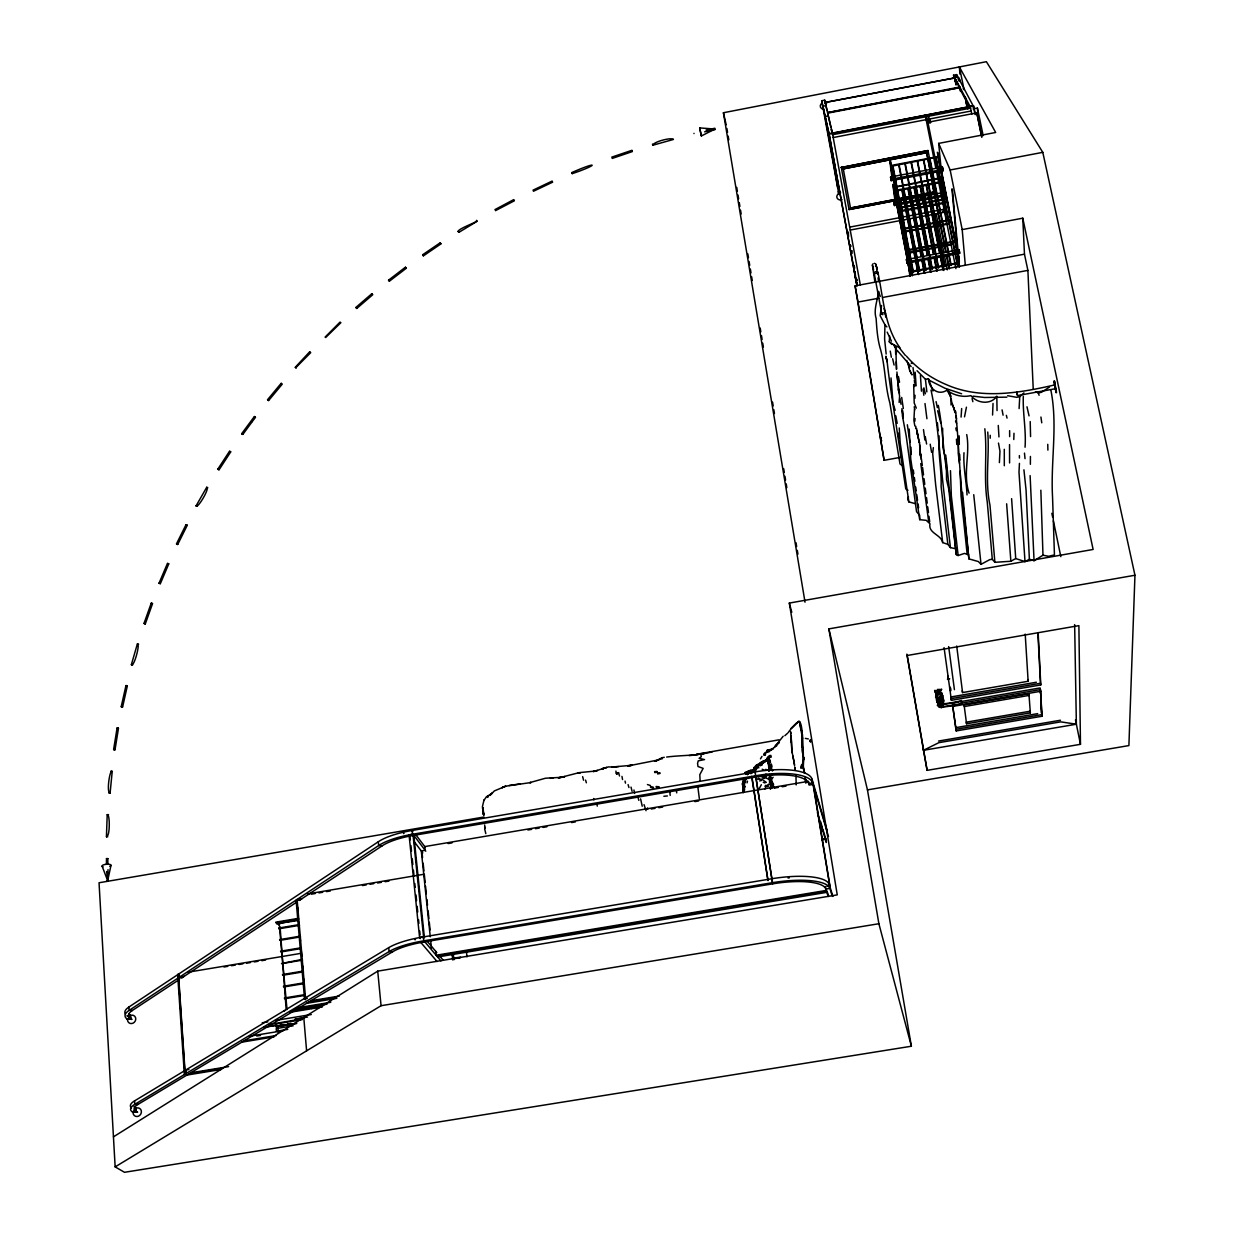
<?xml version="1.0" encoding="UTF-8"?>
<svg xmlns="http://www.w3.org/2000/svg" width="1234" height="1234" viewBox="0 0 1234 1234"><rect width="100%" height="100%" fill="white"/><g stroke="black" fill="none" stroke-linecap="round" stroke-linejoin="round"><path stroke-width="1.5" d="M1017.448 395.59L1055.44 388.725L1055.24 386.874M699.693 127.92L714.995 129.061L701.328 135.971L699.693 127.92L701.328 135.848M914.687 386.52L914.687 383.975M917.032 370.709L925.438 379.285L926.857 391.872M961.085 417.092L961.656 408.577M987.74 432.023C989.668 456.379 984.763 480.936 989.976 505.153L994.882 562.318L1010.862 561.254L1015.721 558.555L1025.007 561.593L1029.387 559.264L1034.061 560.714L1042.977 555.207L1048.653 556.287L1054.438 554.914L1052.556 497.179C1050.52 461.547 1057.893 425.499 1050.967 390.623M998.954 436.913L998.275 425.468M1013.777 439.505L1013.993 433.273M990.208 438.209L990.223 435.293M962.566 492.351L968.891 558.863L978.361 561.563L981.015 564.324L989.822 559.604L992.306 559.372L994.882 562.318M951.059 405.014L950.936 398.104L948.792 392.489M803.103 767.733L803.874 758.108M1004.306 465.727L1004.291 449.299M770.17 774.705L771.204 787.045M1009.659 436.62L1009.628 430.666M1047.897 450.132L1047.759 444.317M889.683 336.172L889.251 341.803L893.524 344.594L895.93 348.698L896.393 369.444M106.433 836.683L107.204 814.749M756.72 767.317L756.75 766.067L758.247 767.286M955.563 411.076C958.71 441.232 959.466 471.45 962.705 501.59L968.891 558.863M746.339 773.718L746.385 772.345L747.48 774.582M959.296 444.363L959.126 435.833M886.876 359.14C889.313 382.54 893.37 405.77 896.779 429.154L905.787 488.972L907.962 490.237M959.034 266.96L951.938 188.864M952.37 189.373L959.512 266.868M484.021 799.925L482.432 806.604L483.419 812.574L483.188 807.931M1040.848 490.222L1042.977 555.207M1023.911 392.89L1019.747 396.716L1019.099 408.577M1134.956 575.245L1128.894 745.583L867.456 789.883L828.862 628.893L1134.956 575.245L1042.792 152.337L986.382 61.7L723.417 112.741L805.031 602.192M881.585 305.43L880.151 315.703L884.948 324.804L884.608 339.103L886.151 354.035M1030.112 475.599L1034.061 560.714M909.859 276.169L900.188 198.689M900.619 199.168L910.353 276.077M915.721 428.676L915.829 426.332M890.023 158.862L892.614 179.516M899.262 427.967L900.172 442.744L908.841 501.883L915.458 503.719M992.568 415.025L993.031 403.441M1054.746 385.116L1056.489 392.52L1054.484 381.013L1055.456 388.787M1030.575 436.605L1030.205 421.565M753.835 770.895L753.989 767.671L756.241 769.985L756.134 768.643M945.414 194.432L945.475 195.836L894.434 205.523L893.817 201.913L944.889 192.226L945.537 194.771M797.688 721.967C803.164 718.496 802.223 742.374 802.424 746.138C804.691 755.285 801.714 764.201 804.676 773.116M956.782 444.471L956.443 439.165M914.872 398.366L915.042 395.281M791.179 735.958L791.75 750.071L794.511 764.556M890.516 161.207L912.45 275.598M893.755 186.535L910.707 275.383M802.223 737.269L802.054 750.473L803.858 759.604M856.103 278.437L856.89 283.095M487.507 796.84L488.14 795.575L487.677 797.411L487.538 796.316M810.26 739.906L810.615 742.128L809.967 740.662M748.082 774.212L746.385 772.345L747.033 773.78L747.974 771.296L751.737 770.371M941.172 707.699L941.588 706.126M941.696 707.622L941.573 706.48M760.298 764.571L760.206 765.867L758.324 764.91L760.298 764.571L761.023 763.167L763.538 763.136M901.684 397.441L903.319 408.547M913.669 384.499L914.209 402.994L916.307 408.13M1019.438 463.367L1018.991 472.159L1025.007 561.593M771.219 757.059L770.88 755.424L769.553 755.578L765.99 760.452M128.66 1017.541L128.999 1017.032M914.826 421.257L915.026 418.527M745.968 774.134L745.105 772.469L747.495 771.852L745.907 773.656M1030.375 464.308L1030.421 456.441M768.782 756.997L768.844 771.003L769.893 769.954L768.134 762.705L768.782 756.997L762.288 763.368L760.869 763.26L760.962 762.226L759.604 763.198M110.104 792.984L112.232 771.296L110.937 771.049M999.386 462.596L999.956 451.228L998.476 443.068M770.633 768.427L770.633 765.512L768.967 763.538L770.155 760.252L769.013 759.234L764.324 760.807M767.81 760.56L767.918 759.496L769.306 759.928L770.54 762.134M743.022 784.361L744.904 778.685L744.241 777.79L743.346 778.962M750.92 773.595L751.12 771.79L752.185 771.96M753.959 769.137L754.622 768.551L754.236 771.08M895.668 353.957L895.514 346.692M899.123 402.377L899.617 396.083L898.321 388.941M769.43 782.233L769.646 780.474L768.288 778.855L759.913 776.201M852.077 250.687L852.046 253.541M742.482 783.389L743.254 792.722M742.76 792.243L744.596 784.593M924.898 440.029L923.479 429.602M964.525 416.83L966.438 407.189M745.213 786.413L744.441 788.495M767.563 751.552L767.733 749.994L772.793 749.254L767.224 750.025L766.7 752.647L767.224 750.519M854.314 265.773L854.391 268.657M933.32 447.603L932.688 453.618L935.665 484.823L942.699 542.59L947.851 544.364L950.427 547.618L955.548 548.729L956.304 554.652L958.139 555.531L964.494 553.403L968.597 554.806M113.605 749.547L117.076 728.075M115.024 749.717L118.479 728.291M765.281 755.131L765.45 753.959M1023.31 396.345C1022.647 413.313 1026.287 430.142 1025.053 447.232M744.21 779.873L744.457 778.423L743.655 779.765M767.008 758.601L766.437 760.283M848.36 232.023L848.56 236.959M753.249 770.386L753.989 767.671L756.01 768.119L756.75 766.067M908.455 496.793L907.9 499.662L908.841 501.883M772.453 787.816L772.16 781.261L770.278 781.878L772.885 784.639L773.039 786.444M122.598 707.02L127.333 685.919L126.176 685.518M110.983 865.358L107.682 880.706L102.129 866.206M743.67 787.215L743.932 786.12M747.912 772.376L750.827 773.024L751.12 771.79L749.023 773.317M956.936 704.969A52.167 17.369 -10 0 1 944.334 706.881L939.521 707.329A2.514 0.833 -9.9 0 1 939.583 706.157M125.961 685.595L121.194 706.758L122.444 707.097M747.048 782.865L747.465 781.168M763.214 762.674L763.183 761.363M131.359 664.648L137.375 643.917M743.454 778.685L742.374 784.361M895.869 204.304L893.323 184.36M743.531 785.981L744.056 784.13M767.934 759.681L768.535 756.797L766.823 759.542M744.75 783.359L745.135 782.186M144.008 623.401L151.242 603.133M145.334 623.849L152.553 603.611M937.316 695.205L940.91 694.649M937.933 698.567L941.48 697.858L940.632 698.691M941.758 689.312L941.28 690.007A3.625 1.219 -10 0 1 940.724 690.346M744.426 782.896L746.076 778.623L747.495 777.79M483.743 800.635L486.674 796.424M771.589 767.656L772.006 766.576M159.078 583.111L167.485 563.367L168.672 563.768M160.358 583.636L168.75 563.907M745.459 779.472L746.092 777.944M940.601 695.436A3.085 1.033 -9.9 0 0 942.066 694.588L942.097 694.032M764.802 789.205L766.252 786.058L768.859 784.084M744.688 789.637L743.793 791.796L742.791 790.747M763.831 761.147L762.288 763.368M758.756 789.529L761.332 784.731M766.005 752.817L766.576 751.614M760.468 758.864L761.995 756.365M176.462 543.885L186.01 524.712M177.711 544.472L187.244 525.329M745.182 782.063L745.722 780.952M196.098 505.847L206.726 487.291M772.16 781.261L771.373 782.572L772.885 784.639L770.942 785.318L771.975 784.207M762.674 763.214L763.507 761.825L764.926 762.103M775.075 746.447L783.174 736.235M754.853 769.785L752.971 772.299L751.012 770.031L747.974 771.296L748.22 773.132L749.023 772.746M217.878 469.074L229.555 451.181L230.619 451.783M788.418 732.302L789.714 730.451M230.696 451.937L219.05 469.784L218.094 469.074M802.131 731.947C800.126 728.739 799.941 719.823 799.03 721.396L799.678 721.844M241.725 433.658L254.389 416.506M252.291 421.565L242.836 434.461L241.833 433.859M252.276 421.581L255.484 417.339L254.59 416.537M766.53 752.277L767.193 751.383M771.173 775.492L772.176 774.212M774.721 747.187L769.923 750.627L773.302 748.406M797.611 722.754L798.784 721.273M489.821 795.529L494.356 790.917L505.647 786.197L531.129 782.51L529.725 782.634L545.505 778.222L559.727 777.42M268.596 400.587L282.185 384.221M768.674 752.138L770.217 750.241M768.504 778.083L770.494 777.991L770.726 778.901L771.065 788.495L769.384 774.474L770.062 779.718L771.929 782.433M769.846 764.787L768.489 763.8L769.646 760.931M773.209 783.127L771.343 784.006M769.214 762.057L770.155 761.008L768.751 760.9M281.151 383.327L267.547 399.723L268.549 400.433M764.926 786.336L765.851 785.271M184.113 976.356L179.454 977.143L179.223 973.688L177.65 974.721L184.375 1074.552L185.964 1073.595L185.732 1070.032L188.879 1069.523M939.521 707.329L943.1 706.558A52.198 17.384 -10 0 0 956.859 704.475A12.17 4.026 -10 0 0 961.78 703.195L961.379 703.843A12.17 4.011 -10 0 1 956.952 705.015M942.545 705.108L943.825 704.275A52.152 17.492 -10 0 0 956.458 702.377A12.17 4.026 -10 0 0 960.9 701.19L961.363 700.557A12.17 4.026 -10 0 1 956.381 701.853A52.167 17.492 -10.1 0 1 943.748 703.796L939.892 704.12L939.629 705.216M295.219 367.331L309.734 351.736M773.163 777.266L771.805 778.685M771.142 767.301L768.828 769.183L768.921 770.988L770.324 770.047M810.846 740.199L810.507 739.582M302.129 898.583L296.129 900.465L304.52 998.784L307.343 998.321M763.707 754.128L765.342 752.401M776.109 745.459L779.148 742.544L775.276 745.86M797.056 723.031L790.362 729.664M753.619 769.569L754.622 768.551M796.655 722.816L791.056 728.384M784.855 735.695L787.755 733.104M940.046 691.626L938.488 690.947L937.223 692.197M325.622 337.53L340.908 322.66M768.412 756.38L768.381 757.83M304.52 998.784L305.523 997.812L297.116 899.416M761.177 765.466L761.995 764.694L760.869 763.26L760.746 764.957L755.964 765.558L758.247 764.093M490.314 794.974L492.443 792.984L488.587 795.514M942.606 706.419L941.218 707.036M750.411 772.638L751.29 771.867M355.793 307.513L371.943 293.63M356.688 308.515L372.807 294.664M750.719 772.484L754.375 769.97M762.581 762.843L764.617 761.933L763.368 761.023L756.488 765.944L756.874 764.926L758.848 767.856M388.479 280.211L405.369 267.254M389.312 281.275L406.187 268.333M1049.455 387.121L1041.45 392.273L1038.303 392.936L1035.465 391.841M751.275 773.101L752.524 772.191M422.63 254.759L440.229 242.759M423.401 255.87L440.97 243.869M755.208 769.137L756.596 768.165L754.591 769.06M768.288 778.855L771.142 777.05M769.322 757.753L766.946 759.326L770.556 757.121M125.344 1014.086A45.18 11.908 -5.2 0 1 128.953 1007.006L378.314 841.742A51.52 15.949 -6.4 0 1 411.986 830.482L755.038 771.913A52.075 16.366 -8.6 0 1 812.003 779.132L825.654 825.392M128.86 1013.793A41.709 10.983 -5.2 0 0 130.295 1015.258L130.881 1018.883L127.195 1019.145A45.211 11.862 -5.2 0 1 129.154 1010.368L132.331 1010.492L178.776 979.889M181.753 977.914L296.237 902.455M299.245 900.465L382.17 845.814A47.586 14.685 -6.4 0 1 413.251 835.449L756.072 776.988A48.095 15.055 -8.6 0 1 808.656 783.575L812.62 782.896L828.477 836.513M616.275 773.147L616.599 774.011L618.681 772.654L616.275 773.147L615.905 771.096M113.451 1136.853L377.727 971.143L837.254 894.881L789.313 603.071L1093.123 549.454L1022.77 218.187L962.196 229.601L965.312 265.248M458.138 231.221C459.711 227.827 480.381 221.133 476.463 220.377M458.863 232.362L477.064 221.333M747.403 774.551L748.622 773.811M115.148 1166.886L381.059 1005.71L878.886 923.726L911.386 1046.231L124.511 1172.3L115.148 1166.886L99.044 882.757L483.975 817.016M131.452 1107.993A45.797 10.72 -5.5 0 1 134.583 1100.867L388.71 947.666A52.322 14.438 -6.6 0 1 422.969 936.961L424.249 941.928L772.654 883.852A48.836 13.62 -8.5 0 1 825.824 889.051L829.85 888.387L832.194 895.869M134.043 1106.235A42.264 9.903 -5.5 0 0 135.879 1108.302L136.465 1111.988L132.748 1112.281A45.812 10.69 -5.5 0 1 134.784 1104.337L138.007 1104.399L392.613 951.784A48.311 13.281 -6.6 0 1 424.249 941.928L420.887 942.529L437.067 961.548M940.956 700.372C944.149 698.228 935.249 700.156 939.583 700.65M942.252 705.277L940.987 705.647M750.164 773.394L752.539 772.083M494.927 209.626L513.745 199.6M495.451 210.675L514.362 200.787M774.458 746.986L776.788 745.737M753.326 771.589L750.056 773.055M107.065 880.629L108.284 880.536M906.836 654.143L923.495 750.287L938.858 742.667L1060.762 721.859L1076.372 724.219L1074.644 624.605M106.448 858.571L107.666 858.525M107.697 858.756L106.494 858.818L106.433 864.186M532.949 190.206L552.2 181.043M533.427 191.27L552.678 182.154M654.699 761.378L657.228 760.314M746.585 772.33L745.845 772.669L747.094 773.934M767.517 786.598L768.844 785.996M106.525 836.559C110.196 836.714 109.888 813.622 107.404 814.887M107.744 836.806L106.618 836.822M750.534 772.191L755.131 770.186M765.589 760.869L764 760.776L764.617 761.933M604.336 767.964L602.069 768.967L606.573 767.44L602.177 768.767L604.49 768.026M809.782 741.11L811.046 741.14M939.089 690.269L939.922 689.451L937.285 689.482M941.511 706.835L941.018 706.866M571.805 172.559C599.369 160.374 598.305 164.955 572.237 173.639M279.439 926.703L287.028 1009.535M280.087 926.827L286.165 1009.582M763.846 754.745L765.25 754.175M773.224 786.706L774.011 786.397M763.954 755.038L765.203 754.56M107.343 814.625L108.53 814.656M611.709 157.165L631.978 150.286M612.157 158.446L632.379 151.566M750.874 773.579L750.071 771.836L751.599 771.327L752.632 772.669L752.925 769.8L753.727 771.111M109.872 793.123L108.823 793.03M616.599 774.011L618.758 773.302L619.499 776.001M768.134 762.705L769.985 762.118M764.201 761.486L762.226 761.548M755.995 768.859L757.044 768.52M768.489 763.8L768.967 763.538M997.041 410.583L996.825 396.16C990.917 405.184 977.019 403.41 970.896 395.605C962.844 397.61 953.435 395.281 946.941 390.175C937.963 396.176 928.863 388.247 928.446 378.776L925.438 379.285M112.001 771.404C109.641 769.754 106.355 793.184 110.011 792.86M652.771 145.088C653.958 141.694 670.88 137.252 673.378 139.319M657.46 760.252L659.588 759.08M673.409 139.457L652.801 145.242L652.493 144.116M113.744 749.439L114.932 749.593M114.87 749.809L113.759 749.686M654.544 761.239L657.074 760.576M764.725 760.746L767.533 758.895L769.306 759.928M117.199 727.967L118.387 728.153M118.325 728.384L117.23 728.214M630.219 765.527L658.709 759.866M706.079 130.125L714.825 128.243M704.614 131.822L715.088 129.555M134.583 1110.076L134.228 1110.615M1019.747 396.716L1016.77 397.317L1007.654 395.713M759.604 780.906L761.332 780.567M761.933 764.725L760.684 764.216M856.982 286.026L829.556 136.542L821.659 100.772L824.744 100.17L832.426 133.334L860.314 284.9M960.376 89.881L953.512 75.212L956.628 74.611L973.672 106.787M822.769 106.247L825.885 105.646L825.268 102.407L954.915 77.881L825.284 102.468L825.531 104.042M661.702 757.815L664.278 757.321M425.792 851.167L412.958 834.23L409.056 834.894L410.351 835.973M960.607 90.313L959.774 87.012L827.613 112.572L827.891 114.222M827.752 113.158L960.052 87.583L827.628 112.633L828.245 115.888L825.083 116.505M829.233 134.614L829.078 133.704L973.58 105.877L975.138 113.574M832.672 134.707L970.541 108.145M973.102 108.916L977.421 108.083L983.159 135.586M833.197 137.545L971.127 110.998M930.451 121.78L930.544 122.768L930.174 121.071L927.644 121.549L930.035 122.798L927.922 122.259L925.238 115.178L935.804 168.025M981.878 137.205L976.804 112.865L927.922 122.259L944.843 206.849M946.463 223.416L938.658 143.391L995.668 132.47L959.373 66.944L959.959 74.102M927.999 150.548L841.295 167.5L927.999 150.548L950.843 265.511M926.657 152.661L843.269 168.873L926.657 152.661L934.786 195.049M891.981 165.325L936.807 156.764M892.136 166.127L936.868 157.212M890.562 177.017L942.467 167.114L942.93 169.413L943.069 170.801L891.195 180.688L890.562 177.017L890.747 178.406M942.93 169.413L891.01 179.3L891.195 180.688M938.658 143.391L950.149 169.983L1042.792 152.337M896.115 186.735L940.987 177.634M896.162 187.013L941.079 178.267M895.205 190.391L939.321 182M895.344 191.177L939.46 182.802M934.446 191.825L850.504 208.022L934.477 192.072L926.688 152.908M849.054 209.549L936.39 192.643L849.054 209.549L841.249 167.161M920.456 198.242L924.235 197.517M894.434 205.523L894.249 204.181L945.46 194.617M900.157 207.667L945.198 198.643M900.203 208.022L945.337 199.461M899.185 211.014L943.439 202.623M899.324 211.801L943.578 203.425M849.686 227.118L946.2 208.855M942.591 211.23L946.37 210.505M850.226 230.048L946.802 211.785M904.136 228.367L949.44 219.806M904.291 229.185L949.501 220.3M903.18 231.761L947.604 223.539M947.743 224.187L903.242 232.193M908.255 249.669L953.743 241.386M908.394 250.487L953.851 241.941M907.206 252.662L951.769 244.286M907.345 253.464L951.815 244.64M906.435 259.541L959.065 249.654L959.528 251.998L959.651 253.34L907.052 263.212L906.435 259.541L906.604 260.868M955.424 251.705L959.188 250.996L959.065 249.654M959.528 251.998L906.882 261.886L907.052 263.212M912.389 271.11L958.062 262.765M912.512 271.788L958.155 263.397M901.098 457.243L884.099 460.313L855.085 285.872L1024.467 254.173L1022.77 218.187M884.099 460.313L858.046 302.068L878.809 298.196M882.572 297.487L1027.891 270.385L1024.467 254.173M657.599 773.934L660.005 773.487M1054.761 384.931C1019.531 392.936 980.799 399.862 946.401 384.653C931.115 378.267 917.155 368.565 906.296 356.009M654.776 772.577L657.213 772.145M949.764 689.05L950.612 688.896L950.859 690.716L949.933 690.253M962.258 690.901L962.566 692.567L1028.138 681.276L1025.207 634.106M950.782 696.979L1036.39 682.232M1037.917 633.273L1040.447 683.266L951.09 698.645L951.399 700.31L1040.786 684.932L1038.164 633.088M954.098 702.732L957.831 702.084M961.579 701.452L1040.139 687.94L1040.416 693.307M960.021 703.426L1040.463 689.605L1042.067 716.244L956.211 730.929L952.525 704.722L956.211 730.929M952.833 706.388L1040.802 691.271M964.078 704.861L1028.925 693.724L1029.264 695.374L964.386 706.527L964.078 704.861L966.561 723.787L1030.344 712.882L1028.925 693.724M955.594 727.674L1037.686 713.638M412.835 835.526L411.986 830.482L412.85 831.639M778.993 739.829L696.932 754.221L705.046 753.156L700.912 754.853L701.251 756.704L699.123 758.308L704.537 759.589L698.228 760.869L697.565 763.46L697.997 766.515L703.164 768.366L699.801 774.644L700.11 780.736M955.903 729.309L1041.743 714.625L1040.463 689.605M938.565 741.048L1060.438 720.24M812.003 779.132L812.62 782.896A52.106 16.304 -8.6 0 0 755.64 775.739L412.372 834.292A51.55 15.903 -6.4 0 0 378.684 845.537L129.154 1010.368L128.953 1007.006M923.495 750.287L1076.372 724.219M448.173 843.547L451.968 842.899M527.89 829.988L531.684 829.341M535.479 828.708L539.273 828.06M543.068 827.412L546.863 826.765M571.543 822.569L575.337 821.921M651.243 809.01L655.038 808.363M658.833 807.73L662.627 807.082M694.896 801.591L698.691 800.943M774.613 788.032L778.407 787.4M782.202 786.752L785.996 786.104M430.265 936.776L421.318 850.997L425.159 850.334L424.774 846.586L808.501 781.323L809.118 785.086L813.067 784.423L829.896 886.691M927.12 770.355L1080.475 744.318L1078.886 625.638L907.237 655.485L927.12 770.355L923.047 747.835M666.653 757.044C681.677 755.1 697.272 755.871 712.404 751.768M689.127 755.64L697.95 754.653M307.467 893.956L424.373 874.196M311.354 894.187L315.148 893.555M318.927 892.907L322.722 892.275M326.501 891.627L330.28 890.994M362.457 885.549L366.236 884.917M370.03 884.269L373.809 883.637M377.604 882.989L381.383 882.356M385.162 881.708L388.957 881.076M300.325 899.771L296.129 900.465L297.101 901.483M275.784 922.153L298.505 918.343M275.938 922.924L298.643 919.099M297.718 919.793L276.971 923.942M297.872 920.549L276.879 923.618M278.637 928.061L299.399 924.574M278.776 928.832L299.538 925.33M821.798 839.058L825.608 838.41L826.194 841.989M822.045 839.86L825.839 839.228M279.578 939.629L300.386 936.143M279.732 940.385L300.525 936.899M280.534 951.213L301.374 947.727M280.689 951.985L299.631 948.807M187.661 972.269L301.142 953.327M223.94 966.993L227.735 966.361M231.514 965.728L235.293 965.096M239.088 964.464L242.867 963.831M246.661 963.199L250.44 962.566M254.219 961.934L258.014 961.301M261.793 960.669L265.572 960.037M409.056 834.894L419.591 937.547L771.62 878.778A52.877 14.823 -8.5 0 1 829.217 884.5L832.935 896.424M177.881 978.176L182.539 977.405M302.376 959.373L281.537 963.507M281.645 963.615L302.515 960.129M282.463 974.536L303.363 971.05M282.601 975.292L303.518 971.821M826.965 886.321L829.649 885.873M436.79 955.995L826.518 891.241M437.623 956.982L826.873 892.336L826.441 889.745M283.419 986.244L304.15 982.804M452.986 958.108L460.513 957.229M283.573 987.015L304.289 983.575M460.668 957.615L453.14 958.88L452.508 953.111M126.994 1015.798L130.295 1015.258L130.881 1018.883M127.38 1016.091L130.681 1015.536M127.195 1019.145L130.495 1018.605A41.725 10.952 -5.2 0 1 132.331 1010.492M284.391 997.997L305.153 994.558M284.545 998.769L305.292 995.329M310.922 1000.743L339.273 996.069M309.086 1001.854L335.648 997.458M306.634 1003.319L336.867 998.321M296.7 1007.916L330.743 1002.301M294.957 1008.996L327.103 1003.689M294.494 1009.551L326.763 1004.229M292.751 1010.646L323.107 1005.633M289.944 1011.525L322.151 1006.204M290.083 1012.281L322.305 1006.975M262.24 1022.77L267.901 1021.829M275.398 1020.456L311.276 1014.533M303.965 1017.849L294.864 1019.299L307.528 1017.032M269.043 1024.544L297.487 1019.67M302.207 1019.654L275.861 1023.989L276.108 1026.75L296.808 1023.341L276.077 1026.719M265.31 1026.981L276.663 1025.099M263.459 1027.49L276.694 1025.315M287.306 1024.112L291.101 1023.495M287.275 1024.189L291.085 1023.557M287.769 1029.357L276.447 1031.285L276.231 1028.554L293.198 1025.778M249.499 1036.221L283.465 1030.637M256.734 1036.02L260.528 1035.403M244.116 1040.802L276.215 1035.527M241.849 1042.159L274.102 1036.869M190.699 1072.824L228.598 1066.623M189.095 1073.781L223.231 1068.197M186.951 1075.061L221.195 1069.462M132.748 1112.281L136.465 1111.988M696.932 754.221L697.827 754.175M121.348 706.65L122.49 706.881M519.869 783.945L509.071 785.487M631.392 765.327L627.674 765.836L632.286 765.25L612.049 767.024L616.352 767.209L608.424 766.9L593.307 771.605L597.457 770.51L594.788 771.157L596.408 770.942L579.162 772.638L558.323 778.022L564.941 776.602L559.233 777.482M127.179 685.996L126.115 685.78M940.724 702.516L942.421 702.717M940.925 706.989L941.743 706.959M618.589 766.592L612.928 767.085M657.383 772.962L659.897 772.715M657.383 760.113L659.696 759.404M663.861 796.285L667.378 795.945M768.057 770.17L765.651 769.384M131.498 664.586L132.624 664.879M553.557 777.728L550.318 778.006M662.781 791.966L666.082 791.673M654.56 771.636L657.09 771.466M1006.867 397.147L984.547 397.487L973.071 396.16M137.514 643.855L138.624 644.179M935.403 692.66L935.588 692.706A3.64 1.219 -9.9 0 1 935.927 691.148A3.64 1.219 -9.9 0 1 940.246 690.222L939.413 690.222M144.147 623.355L145.242 623.71M145.165 623.91L144.116 623.571M940.879 705.2L941.419 704.984M662.087 758.91L659.45 758.91L661.81 757.969M151.381 603.087L152.461 603.472M152.306 603.673L151.381 603.333M772.176 787.431L774.628 787.816M392.613 951.784L389.096 951.584L134.784 1104.337L134.583 1100.867M382.17 845.814L378.684 845.537L378.314 841.742M159.232 583.08L160.281 583.497M160.158 583.682L159.155 583.266M771.281 785.888L772.33 785.981M761.378 764.417L762.165 764.478L761.023 763.167M656.087 786.505L659.157 786.783M942.73 704.614L939.244 705.154L940.077 705.709M168.487 563.938L167.593 563.537M757.09 779.178L761.81 779.178L766.329 782.418M176.632 543.87L177.634 544.333M177.526 544.518L176.632 544.117M909.211 429.108L910.754 459.017L919.716 519.668L926.256 520.347L929.958 523.787C928.045 533.474 940.987 534.307 942.699 542.59M805.324 738.395L808.332 738.919M186.164 524.697L187.152 525.19M186.982 525.345L186.133 524.913M656.303 787.462L659.295 788.002M765.419 774.273L767.239 774.613M758.278 778.222L759.357 778.423M762.165 769.229L764.648 770.34M196.252 505.832L197.224 506.341M650.488 787.415L653.634 788.094M206.88 487.276L207.836 487.831M961.61 393.785L944.874 388.201L929.264 380.288M911.155 363.166L912.327 363.521M773.625 784.346L772.484 784.006L773.379 785.055M647.434 784.546L650.241 785.426M650.38 786.336L653.418 787.292M218.865 469.799L217.971 469.228M762.797 775.461L766.437 776.788M766.931 758.092L769.584 760.931M230.527 451.937L229.663 451.382M762.643 777.914L764.232 778.515M961.271 700.526L961.78 703.195M763.229 782.31L764.957 782.988M241.895 433.674L242.774 434.291M743.67 787.693L742.729 785.95M255.237 417.262L254.497 416.691M770.787 778.947L771.852 779.425L770.726 778.901M268.364 400.495L267.639 399.909M949.625 688.572L950.55 689.035L950.303 687.215M131.498 664.833C134.305 666.576 140.275 643.516 137.483 644.086M281.306 383.358L281.722 383.651M295.373 367.377L296.175 368.102M755.964 765.558L757.522 766.545M937.254 693.786L938.334 692.721L940.601 692.953M749.115 771.836L750.827 773.024M943.3 703.272A3.1 1.018 -9.9 0 0 943.624 702.964L943.362 702.223A3.1 1.018 -9.9 0 0 938.303 702.856A3.1 1.018 -9.9 0 0 939.83 704.259A2.514 0.833 -9.9 0 0 938.519 705.185A2.514 0.833 -9.9 0 0 939.706 705.74M185.84 1071.698L184.791 1070.942L178.544 978.115L179.578 978.978M902.979 466.19L900.002 463.984L889.899 403.132C884.917 385.378 885.364 366.884 880.536 349.5C877.482 339.365 876.803 328.892 876.125 318.403C873.333 309.626 877.667 300.309 878.531 291.394L880.274 296.422M340.121 322.012L325.082 337.129M758.015 767.533L755.84 765.774L754.298 767.286L755.702 769.013M769.785 777.991L770.679 778.731M355.947 307.575L356.641 308.377M206.834 487.476C209.734 488.386 197.872 508.485 196.175 506.002M295.774 367.67L310.706 352.677L309.796 351.906M388.617 280.303L389.265 281.121M911.139 366.575L897.01 350.194M889.251 341.803L891.904 344.502M743.007 781.662L743.901 782.603M884.948 324.804L886.876 326.902M422.753 254.867L423.277 255.762M372.344 294.247L372.02 293.831M419.591 937.547L420.47 938.58M424.835 941.835L440.924 960.885M440.291 242.928L440.924 243.73M426.902 940.848L436.805 952.617M439.273 955.563L442.991 959.975M895.853 347.448L893.524 344.594L899.062 347.51L905.309 355.33M946.941 390.175L950.812 396.577M771.358 768.736L772.793 770.618M458.2 231.39L458.817 232.208M458.739 232.254L458.246 231.452M414.547 842.112L422.799 852.925M415.719 834.585L425.406 847.419M750.071 771.836L750.719 772.731M937.316 152.26L958.833 259.448M770.031 784.022L770.618 784.947M770.957 763.738L771.898 765.543M900.126 348.065C884.207 326.023 883.421 297.81 877.852 272.22M1054.777 384.946L1055.209 386.689M514.115 200.402L514.115 200.232M958.155 79.099L959.157 80.95M963.199 88.54L963.692 89.48M972.824 106.648L973.857 108.098M953.512 75.212L970.263 106.772L971.806 114.222M960.006 89.172L969.508 107.281M909.689 370.37L912.003 374.889L909.35 369.66L909.288 366.544M743.871 784.963L744.596 786.397M746.848 772.746L747.326 773.733M850.334 244.718L851.074 246.276M887.169 332.116L891.442 341.139M769.661 787.539L770.463 789.251M856.041 278.869L856.627 280.149M950.843 395.898L948.776 391.24L949.871 393.816M745.105 772.469L745.583 773.533M855.085 271.866L855.656 277.665M955.532 421.01L956.551 423.401M932.997 391.024L928.446 378.776M906.697 360.467L908.872 365.557M907.345 424.774L909.905 442.482M930.174 121.071L927.737 114.7L928.878 120.361M952.571 405.122L954.329 409.765L952.077 402.963M856.674 278.946L857.167 280.257M890.238 351.104L891.364 357.258M884.007 308.685L884.793 310.798M647.449 807.946L647.865 809.103M752.077 777.667L751.629 776.417L767.98 880.582L752.354 779.533M755.486 773.163L755.038 771.913L772.654 883.852L772.253 881.215M755.64 775.739L772.037 879.904M583.574 780.212L582.649 776.649M1038.303 392.936L1039.09 395.281M1002.085 409.889L1003.088 415.179M799.894 724.389L802.578 738.626M632.132 150.749L632.209 151.057M856.566 282.987L855.455 278.437M804.29 772.808L802.547 763.769L803.627 757.784M825.824 889.051L828.199 896.532M827.567 892.66L828.508 895.622M925.407 393.816L923.896 387.831M804.506 772.715L803.149 767.44M802.825 754.745L803.673 757.537M628.939 787.539L628.091 784.608M771.713 769.013L772.268 770.849M644.04 804.63L646.03 810.692M820.517 821.458L822.353 827.551M822.8 829.047L826.256 840.585M817.402 812.697L826.333 842.498M944.504 454.405L942.838 447.263L942.637 428.275M586.351 782.788L585.579 780.119M936.082 401.605L937.346 407.652M826.101 826.919L826.996 829.927M895.159 410.336L893.061 403.132L891.01 377.943M637.808 796.732L638.842 800.372M926.595 444.024L925.269 436.558M642.235 806.218L640.6 798.907M955.594 413.082L953.759 407.914L954.977 412.526M897.18 423.324L895.838 415.889M984.825 428.769C987.37 453.063 983.498 477.697 987.262 502.053L992.306 559.372M789.313 603.071L791.796 612.28M940.786 423.092L937.67 410.737M916.739 430.897L918.327 437.715L916.569 428.445M894.079 365.048L892.645 358.77M801.097 728.878L801.483 730.374M790.624 732.472L791.364 742.482M920.441 375.506L921.443 391.178M914.857 426.023L913.885 420.486L914.487 409.225M926.919 418.742L924.991 403.533M485.81 833.629L484.638 828.77M1006.358 415.334L1007.037 418.079M899.54 382.278L898.429 376.447M669.754 791.071L670.185 795.406M632.086 791.38L631.021 787.107M634.662 793.4L633.937 789.991M972.099 398.582L972.855 401.682M794.187 762.18L792.66 755.64M625.499 783.143L625.052 781.137M969.076 493.153C962.628 473.964 970.31 453.989 966.716 434.584M693.986 133.365L694.002 133.55M825.685 104.767L827.042 110.659M828.446 116.736L830.852 127.195M832.364 133.704L831.361 129.354L832.163 133.951M931.038 390.067C938.025 422.953 939.907 456.534 943.671 489.944L950.427 547.618M901.067 404.289L899.802 398.366M723.417 112.741L726.194 124.835M821.659 100.772L829.109 133.966L973.58 105.877M901.823 408.778L903.334 418.064M803.149 755.995L802.455 734.369M1026.981 406.804L1029.048 415.873M895.93 348.698L896.671 352.06M920.857 456.595L920.394 454.405L921.15 459.187M898.537 390.87L896.933 372.036M622.553 779.533L621.967 776.417M981.585 136.635L976.804 112.865M916.122 385.841L915.165 372.221M854.807 272.436L855.162 274.118M974.243 110.227L975.169 114.639M959.373 66.944L964.062 89.542M1051.846 513.329L1052.633 517.092M1053.404 520.856L1060.824 556.657M965.343 97.1L967.641 108.206M966.222 102.129L966.993 105.815M965.898 101.589L966.669 105.322M956.628 74.611L957.168 77.264M791.75 750.071L792.336 752.894M955.995 83.819L954.653 77.326L956.041 85.069M907.962 363.012L908.949 367.825M1075.477 719.9L1080.475 744.318M938.149 430.728L937.408 422.876M950.149 169.983L962.196 229.601M921.397 458.832L922.322 465.526M943.069 170.801L942.467 167.114M959.188 250.996L959.651 253.34M937.809 152.63L959.234 259.387M938.01 154.728L959.42 261.377M937.624 154.805L959.019 261.454M936.205 157.751L958.031 266.498M935.819 157.829L957.646 266.575M1040.447 683.266L1040.786 684.932M936.56 171.804L955.903 268.642M1041.743 714.625L1042.067 716.244M930.02 158.939L951.244 265.449M932.642 184.128L946.092 251.767M946.833 255.515L949.455 268.673M932.256 184.19L945.707 251.829M946.447 255.592L949.069 268.734M936.159 213.806L943.948 253.047M944.689 256.78L947.28 269.86M1027.814 679.595L1028.138 681.276M923.834 160.112L944.951 266.621M923.448 160.189L944.55 266.698M932.781 214.438L943.871 270.493M926.549 185.285L939.938 252.908M940.678 256.672L943.285 269.83M926.179 185.362L939.552 252.985M940.293 256.749L942.899 269.891M1030.344 712.882L1030.02 711.247L966.253 722.168L966.561 723.787M790.578 731.453L791.009 733.644M1017.078 394.263C1017.988 398.119 1016.538 389.466 1016.862 392.952M917.649 161.299L938.658 267.793M917.263 161.376L938.256 267.871M920.471 186.442L933.783 254.065M934.524 257.829L937.1 270.971M920.086 186.519L933.398 254.142M934.138 257.906L936.714 271.048M911.479 162.472L932.364 268.981M911.093 162.549L931.963 269.058M914.394 187.599L927.629 255.222M928.369 258.986L930.93 272.128M914.008 187.661L927.243 255.299M927.983 259.047L930.559 272.205M905.293 163.659L926.071 270.153M904.908 163.736L925.67 270.231M908.301 188.756L921.474 256.379M922.214 260.143L924.775 273.285M907.931 188.817L921.088 256.456M921.829 260.204L924.389 273.362M945.074 456.873L945.568 459.372M876.819 266.822L877.312 269.382M899.123 164.832L919.777 271.341M898.738 164.909L919.392 271.403M902.224 189.913L918.605 274.442M901.853 189.974L914.949 257.613M915.674 261.361L918.219 274.519M892.953 166.019L913.499 272.513M892.568 166.096L913.098 272.591M890.809 163.752L911.355 270.385M890.161 161.731L912.065 275.66M873.117 267.516L873.61 270.076M597.271 806.126L596.809 803.704M893.416 186.92L910.445 275.413M893.678 188.941L910.322 275.46M893.817 201.913L894.249 204.181M955.841 427.982L956.35 430.681M930.205 444.225L931.593 452.338M886.382 358.863L885.981 356.395L886.984 361.685M885.981 356.395L886.506 359.233M874.135 272.915L881.816 314.038M942.869 704.367L943.362 707.036M942.606 703.889L943.1 706.558M843.223 168.611L850.504 208.022M854.499 268.164L854.051 265.295M919.191 442.559L917.171 432.964L919.484 442.435M824.744 100.17L825.237 102.823M829.078 133.704L856.936 285.532M824.806 115.286L833.69 163.752M822.507 105.075L837.655 187.645M838.302 191.563L838.796 194.293L828.091 129.986M855.085 285.872L858.046 302.068M914.224 406.773L914.78 409.873M676.71 792.876L676.479 790.701M1041.758 422.799L1040.925 417.03M483.913 813.838L484.083 814.779M951.183 398.906L951.722 402.053M867.456 789.883L911.386 1046.231M899.463 393.183L896.825 374.55M828.862 628.893L878.886 923.726M956.072 415.796L956.597 418.912M726.903 128.459L727.536 132.254M728.168 136.064L728.8 139.858M736.729 187.367L737.361 191.162M737.994 194.972L738.626 198.767M739.259 202.577L739.906 206.371M740.539 210.166L741.171 213.976M747.835 253.88L748.467 257.675M749.1 261.485L749.732 265.279M750.365 269.074L750.997 272.884M751.629 276.678L752.262 280.488M760.19 327.997L760.823 331.792M761.471 335.586L762.103 339.396M762.735 343.191L763.368 347.001M772.561 402.099L773.194 405.909M773.826 409.703L774.458 413.498M783.667 468.612L784.3 472.406M784.932 476.216L785.564 480.011M786.197 483.821L786.829 487.615M796.023 542.729L796.655 546.523M797.303 550.333L797.935 554.128M813.684 786.536L830.235 887.786M829.217 884.5L829.85 888.387A52.908 14.762 -8.5 0 0 772.237 882.726L423.37 940.894A52.337 14.376 -6.6 0 0 389.096 951.584L388.71 947.666M825.407 886.459L826.256 890.424L436.157 955.239L435.756 951.368M742.976 785.626L743.207 786.999M913.006 367.531L914.394 378.699M805.062 777.59L805.771 782.418M743.223 789.837L743.485 791.488M920.441 454.652L919.993 449.947L920.765 457.058L919.762 447.217M872.423 265.372L874.968 282.293M793.832 760.807L794.603 765.913M593.708 798.537L593.924 799.925M876.094 264.678L877.497 274.087M878.053 277.851L878.608 281.614M853.666 265.696L855.255 277.126M942.144 694.403L941.82 693.832A3.085 1.033 -9.9 0 0 941.341 693.678M805.895 782.032L805.401 778.623L805.895 783.174M913.283 469.984L913.808 473.763M914.348 477.543L914.872 481.322M915.674 486.983L916.214 490.762M916.739 494.541L917.541 500.217M918.081 503.996L918.605 507.776M944.056 647.619L951.399 700.31M947.805 676.031L948.329 679.795M699.323 798.491L697.827 786.66M920.765 463.537L928.693 521.72M948.668 646.585L954.422 689.667M922.569 467.408L923.541 474.92M924.035 478.684L924.775 484.33M925.269 488.078L926.009 493.723M926.503 497.472L927.243 503.117M927.737 506.881L928.477 512.511M928.971 516.275L929.711 521.905M898.799 438.085L898.151 433.026M889.529 158.955L892.182 179.316M892.845 184.452L895.406 204.165M923.063 389.003L923.819 395.25M885.41 314.454L885.75 317.092M956.705 646.014L962.566 692.567M945.738 455.068L956.304 554.652M794.974 767.486L795.328 770.278M919.716 519.668L919.669 515.334L916.554 511.678L906.219 436.111L902.409 415.889L902.486 410.49L902.779 415.565M947.851 544.364L941.11 486.551C941.727 469.537 937.778 452.832 939.105 435.88M958.139 555.531L951.337 495.867L950.473 470.678M955.548 548.729L948.699 488.772L946.524 479.471L946.37 464.431M1025.022 458.647L1024.467 453.094M959.435 463.321L958.201 453.048L958.355 436.99M1023.927 469.815L1026.04 489.836L1029.387 559.264M919.901 447.155L919.453 442.312M466.375 951.106L466.992 956.844M794.789 767.394L794.974 769.06M453.294 954.067L453.911 959.744M452.107 954.283L452.724 959.959M967.101 553.588L961.055 496.161L960.16 471.126M421.951 851.83L422.552 857.537M423.139 863.245L423.941 870.865M424.342 874.675L425.128 882.295M425.529 886.105L426.316 893.724M426.918 899.447L427.519 905.154M428.105 910.862L428.908 918.482M429.309 922.292L430.095 929.912M430.666 940.586L431.453 948.206M413.837 835.372L424.434 937.917M412.958 834.23L423.571 936.884M409.919 836.035L410.32 839.845M410.907 845.537L411.493 851.229M412.264 858.833L412.85 864.525M413.436 870.217L414.022 875.924M414.809 883.513L415.195 887.308M415.981 894.912L416.568 900.604M417.154 906.296L417.74 912.003M418.511 919.592L418.912 923.387M419.683 930.991L420.084 934.786M795.93 775.245L796.192 784.917M981.015 564.324L973.734 494.695M944.889 192.226L945.028 193.584M377.727 971.143L381.059 1005.71M920.41 454.806L919.793 447.371M910.97 447.232L911.263 454.467M792.043 752.57L791.241 738.842M330.157 998.229L330.481 1001.993M1011.602 498.659L1015.721 558.555M955.209 79.994L955.347 81.66M297.579 907.144L298.073 912.821M298.875 922.261L299.199 926.04M300.001 935.48L300.494 941.141M301.297 950.596L301.775 956.257M302.592 965.698L302.901 969.477M303.718 978.917L304.196 984.578M304.999 994.033L305.492 999.694M303.78 1017.51L306.603 1050.828M960.33 89.727L960.468 91.424M959.774 87.012L959.898 88.694M277.789 1025.747L278.375 1032.873M967.764 103.965L968.058 107.79M967.333 103.147L967.78 108.87M896.655 368.935L896.3 361.87M946.802 470.972C942.884 449.083 942.683 426.995 938.303 405.384M914.379 380.103L914.564 382.555M1006.635 503.796L1010.862 561.254M766.468 759.681L766.576 761.301M977.421 108.083L977.683 111.878M919.623 444.764L919.978 449.808M768.273 760.422L768.828 769.183M802.069 745.182L802.223 747.202M960.006 460.128L959.651 454.343M178.467 973.811L185.193 1073.719M135.879 1108.302L136.095 1111.741A42.295 9.857 -5.5 0 1 138.007 1104.399M1009.582 462.951L1009.535 444.579M967.024 494.927C966.423 480.782 963.075 467.054 964.001 452.739M1040.864 702.254L1041.419 712.99M1027.891 270.385L1033.228 388.988M483.558 813.314L483.605 814.687L482.571 807.776L483.759 814.964L483.096 809.92M108.021 869.661L107.852 880.906L106.618 871.528M1019.377 455.577L1019.423 458.045M484.7 824.96L484.761 828.569L484.746 826.857M107.79 858.663L107.882 864.155M135.092 1108.703A4.473 4.026 -55.1 0 1 141.278 1110.708A4.473 4.026 -55.1 0 1 137.113 1116.508A4.473 4.026 -55.1 0 1 133.257 1111.248M129.184 1016.245A4.381 3.949 -51.4 0 1 135.555 1017.634A4.381 3.949 -51.4 0 1 131.652 1023.557A4.381 3.949 -51.4 0 1 127.719 1018.451M882.942 314.608A1.897 0.864 -11.1 0 1 882.079 313.482A1.897 0.864 -11.1 0 1 884.871 312.819A1.897 0.864 -11.1 0 1 884.963 314.13M875.616 273.501A1.897 0.879 -11.2 0 1 874.382 272.375A1.897 0.879 -11.2 0 1 877.359 271.742A1.897 0.879 -11.2 0 1 876.803 273.254M875.492 263.737A1.866 1.65 -10.8 0 1 875.523 266.189M873.024 266.313A1.866 1.65 -10.8 0 1 872.993 263.86M874.289 263.382A1.866 1.65 -10.8 0 1 874.829 263.428M842.082 199.738A3.98 3.455 -11.9 0 1 836.883 197.425A3.98 3.455 -11.9 0 1 840.493 193.075M956.874 77.094A3.964 3.378 -9.1 0 1 959.45 81.228A3.964 3.378 -9.1 0 0 956.859 77.017M956.72 83.603A3.964 3.378 -9.1 0 1 955.656 83.773A3.964 3.378 -9.1 0 0 956.705 83.526M952.71 78.297A3.964 3.378 -9.1 0 1 955.363 77.017A3.964 3.378 -9.1 0 0 952.447 78.498M823.633 109.24A3.918 3.363 -12.5 0 1 822.476 102.885M824.975 102.515A3.918 3.363 -12.5 0 1 826.718 103.193M881.678 440.8A4.134 3.733 -9.8 0 1 881.431 437.376M403.503 833.567A47.555 14.731 -6.4 0 1 404.058 833.428M788.063 877.991A48.82 13.682 -8.5 0 1 789.22 877.914M414.902 939.753A48.296 13.327 -6.6 0 1 415.488 939.614M941.033 695.282A3.085 1.033 -9.9 0 1 942.051 696.562M937.254 697.488A3.085 1.033 -9.9 0 1 937.331 696.007M935.171 691.009A3.625 1.219 -10 0 1 934.601 690.485M937.022 694.326A3.085 1.033 -9.9 0 0 936.945 695.806A3.687 1.219 -9.9 0 0 937.562 697.781M939.969 704.09A2.638 0.864 -9.9 0 1 938.102 703.627A2.638 0.864 -9.9 0 1 939.429 702.562M940.74 702.239A2.638 0.864 -9.9 0 1 943.285 702.748M939.984 706.157A3.702 1.219 -9.9 0 1 937.346 705.354A3.702 1.219 -9.9 0 1 940.123 703.75M942.02 703.473A3.702 1.219 -9.9 0 1 944.534 703.966M942.267 700.094A3.687 1.219 -9.9 0 1 943.979 701.082A3.687 1.219 -9.9 0 1 941.249 702.516M937.747 702.717A3.687 1.219 -9.9 0 1 936.884 701.652A3.687 1.219 -9.9 0 1 939.506 700.388M943.686 706.357A2.514 0.833 -9.9 0 1 940.616 707.406M942.282 703.889A2.514 0.833 -9.9 0 1 942.791 703.951M940.663 699.323A3.64 1.203 -9.9 0 0 942.838 698.429L942.838 697.195L940.663 696.963A3.64 1.203 -9.9 0 0 936.884 697.997A3.64 1.203 -9.9 0 0 936.637 699.385L937.948 699.632A3.64 1.203 -9.9 0 0 938.812 699.616M941.018 693.847A2.622 0.879 -9.9 0 1 940.925 695.112M937.269 695.652A2.622 0.879 -9.9 0 1 937.346 694.387A3.054 1.018 -10 0 1 936.328 693.03A3.054 1.018 -10 0 1 940.74 692.151A3.054 1.018 -10 0 1 940.94 693.631M941.234 700.326A3.1 1.018 -9.9 0 1 943.424 701.005A3.1 1.018 -9.9 0 1 941.095 702.347M938.179 702.516A3.1 1.018 -9.9 0 1 937.439 701.622A3.1 1.018 -9.9 0 1 939.645 700.557M938.966 699.4A3.054 1.018 -9.9 0 1 937.007 698.29A3.054 1.018 -9.9 0 1 941.465 697.179A3.054 1.018 -9.9 0 1 941.866 698.691M949.702 678.808A51.982 17.831 -10.1 0 1 947.419 679.209M941.341 695.066A3.687 1.219 -9.9 0 1 941.958 696.932M936.992 695.991A3.054 1.018 -9.9 0 1 937.177 694.433A3.054 1.018 -9.9 0 1 941.588 693.94A3.054 1.018 -9.9 0 1 940.632 695.575M941.095 689.158A3.054 1.018 -10 0 1 940.323 690.269M935.573 690.793A3.054 1.018 -10 0 1 935.171 690.346M103.07 866.823A4.473 1.404 -5.4 0 1 103.594 864.833A4.473 1.404 -5.4 0 1 109.749 864.402A4.473 1.404 -5.4 0 1 109.78 866.33M483.204 808.81L483.188 810.429L483.204 808.81M1054.006 381.291L1056.103 392.582L1054.006 381.291M309.148 1006.589L309.981 1006.512L309.148 1006.589M311.061 1008.348L311.893 1008.317L311.061 1008.317M954.946 76.215L955.733 76.261L954.962 76.153M284.005 1010.739L284.838 1010.708L284.021 1010.708M136.82 1112.173L137.653 1112.158L136.82 1112.142M276.786 922.909L277.619 922.831L276.786 922.909M278.745 924.852L279.563 924.775L278.745 924.852M131.236 1019.346L132.053 1019.33L131.236 1019.299M839.722 192.612L840.508 192.658L839.737 192.55M801.714 764.617L801.036 768.026L801.714 764.617M810.244 740.847L810.244 740.847M503.503 787.061L502.022 787.693L505.647 786.197L503.503 787.061M580.227 772.7L577.774 773.178L580.227 772.7M283.496 1024.744L279.702 1025.361L283.481 1024.806M405.539 267.377L406.14 268.194L405.554 267.392M571.897 172.714L572.221 173.608L571.928 172.775M483.805 814.702L483.234 813.376L483.805 814.702M483.558 813.916L483.126 812.604L483.558 813.916M938.256 701.313A3.64 1.203 -9.9 0 0 943.64 699.416A3.64 1.203 -9.9 0 0 938.256 699.2A3.64 1.203 -9.9 0 0 938.256 701.313"/></g></svg>
